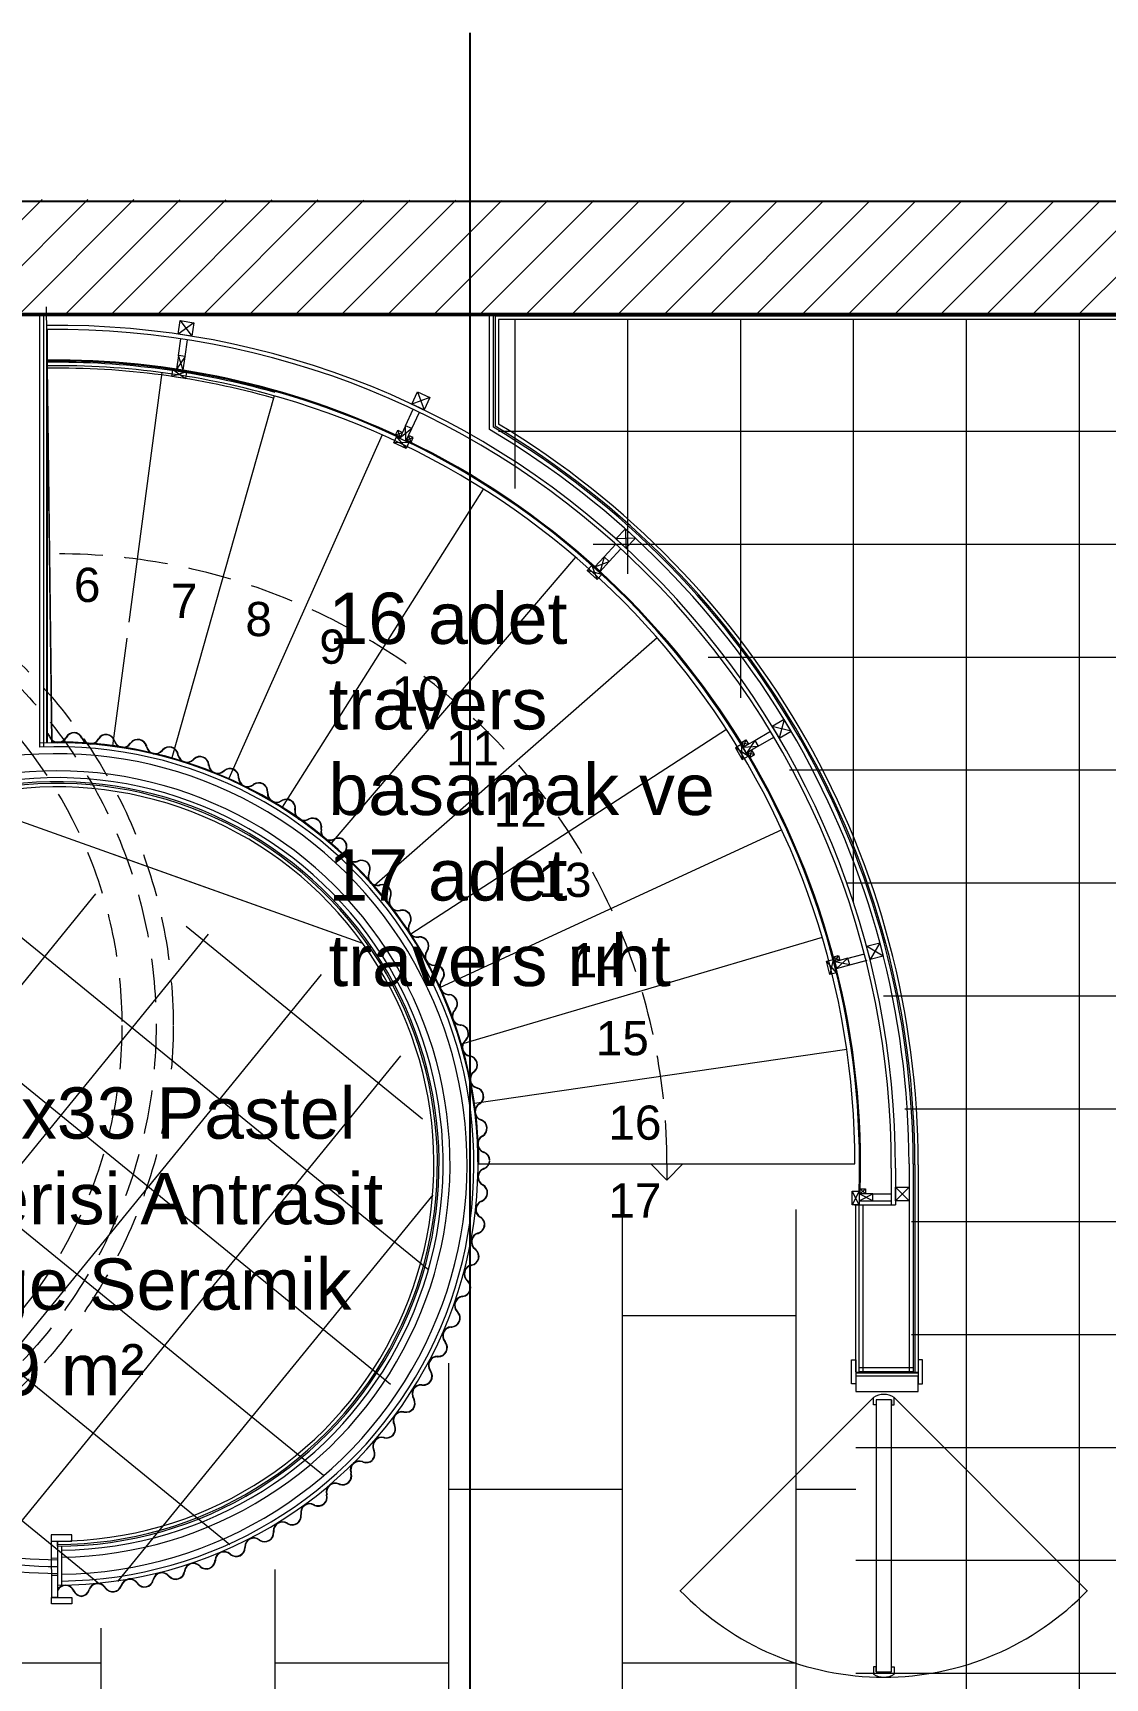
# Model space of a CAD drawing. Header units: millimetres. Extents: x 54215 to 67697, y 23496 to 56611.
# Drawn here: x 61296.7 to 61610.2, y 53006.2 to 53487.1 of the extents above; entities that cross this region are included whole.
import ezdxf

# ---------------------------------------------------------------- set-up
doc = ezdxf.new("R2010")
doc.units = ezdxf.units.MM
doc.linetypes.add('DASHED', pattern=[19.05, 12.7, -6.35])
for name, color, linetype, lineweight in [('- 0.09', 9, 'Continuous', 9), ('- 0.50', 30, 'Continuous', 50), ('no3_ahsap gorunus on ince', 32, 'Continuous', 13), ('no3_cam kesit arka', 141, 'Continuous', 18), ('no3_duvar kaplama', 8, 'Continuous', 0), ('no3_duvar ytong', 101, 'Continuous', 0), ('no3_döşeme kaplama', 8, 'Continuous', 0), ('no3_kutu profil gorunus', 8, 'Continuous', 0), ('no3_kutuprofil kesit', 74, 'Continuous', 18), ('no3_mermer gorunus arka', 41, 'Continuous', 13), ('no3_tefriş arka ince', 65, 'Continuous', 13), ('no3_yazı tefriş', 152, 'Continuous', 0), ('t_tefris ince', 34, 'Continuous', 15), ('t_yazı', 154, 'Continuous', 25)]:
    doc.layers.add(name, color=color, linetype=linetype, lineweight=lineweight)
doc.layers.add('0 rölöve', color=7, linetype='Continuous', true_color=0xf1380e)
for name, color, linetype, lineweight, true_color in [('no3_ahsap kesit on', 7, 'Continuous', 20, 0xfca103), ('no3_alçıpan kesit', 7, 'Continuous', 20, 0xf5003d), ('no3_sıva', 7, 'Continuous', 0, 0x414b26), ('no3_tefriş ön ince', 7, 'Continuous', 18, 0x8c1aff)]:
    doc.layers.add(name, color=color, linetype=linetype, lineweight=lineweight, true_color=true_color)
doc.styles.get("Standard").update_dxf_attribs({"font": 'arial.ttf'})

# ---------------------------------------------------------------- blocks, each defined once
blk = doc.blocks.new('asmakatplanblok')
at = {"layer": '- 0.09'}
h = blk.add_hatch(dxfattribs=at)
h.set_pattern_fill('ANSI31', color=256, scale=3)
h.set_pattern_definition([(45, (61649.389, 25204.291), (-6.735192, 6.735192), [])])
h.paths.add_polyline_path([(64394, 26197.68), (64394, 26174.39), (64406.24, 26174.39), (64406.24, 26197.68)])
h.paths.add_polyline_path([(64138.5, 26868.78), (63630.5, 26869.78), (63630.5, 26835.78), (64138.5, 26835.78)])
h.paths.add_polyline_path([(62945, 26019.78), (64136, 26019.78), (64136, 26051.28), (63630.5, 26051.28), (63630.5, 26020.78), (63557.5, 26020.78), (63557.5, 26051.28), (62945, 26051.28)])
h.paths.add_polyline_path([(63557, 26868.78), (62945, 26868.78), (62945, 26834.78), (63557, 26834.78)])
h.paths.add_polyline_path([(64209, 26019.78), (64433.02, 26019.78), (64433.02, 26868.78), (64212, 26868.78), (64212, 26831.78), (64347.5, 26831.78), (64347.5, 26823.28), (64394, 26823.28), (64394, 26085.78), (64372.06, 26085.78), (64372.06, 26051.28), (64209, 26051.28)])
at = {"layer": '- 0.50'}
blk.add_line((63630.5, 26835.78), (64138.5, 26835.78), dxfattribs=at)
blk.add_line((63822.55, 26710.79), (63822.55, 26831.38))
at = {"color": 1}
blk.add_line((64077.25, 26526.42), (64058.95, 26526.42), dxfattribs=at)
at = {"layer": '0 rölöve'}
blk.add_line((64138.5, 26868.78), (62945, 26868.78), dxfattribs=at)
at = {"layer": 'no3_ahsap gorunus on ince'}
for radius, start in [(119.68, 227.9209), (117.68, 227.9356), (115.68, 227.9507)]:
    blk.add_arc((63825.41, 26587.47), radius, start, 270.0627, dxfattribs=at)
at = {"layer": 'no3_ahsap kesit on'}
for p, q in [((63823.74, 26472.3), (63825.54, 26472.29)), ((63823.74, 26467.3), (63825.54, 26467.29)), ((63825.55, 26460.71), (63823.75, 26460.71))]:
    blk.add_line(p, q, dxfattribs=at)
for points in [[(63823.73, 26479.04), (63823.73, 26477.24), (63829.73, 26477.25), (63829.73, 26479.05)], [(63823.75, 26458.91), (63823.75, 26460.71), (63829.75, 26460.72), (63829.75, 26458.92)]]:
    blk.add_lwpolyline(points, close=True, dxfattribs=at)
for points in [[(63823.73, 26477.24), (63823.75, 26460.71)], [(63825.53, 26477.25), (63825.55, 26460.71)]]:
    blk.add_lwpolyline(points, dxfattribs=at)
at = {"layer": 'no3_alçıpan kesit', "lineweight": 13}
for p, q in [((63820.35, 26709.28), (63820.35, 26835.78)), ((63821.55, 26709.33), (63821.55, 26835.78)), ((63825.53, 26475.75), (63825.54, 26464.35)), ((63826.73, 26475.75), (63826.74, 26464.35))]:
    blk.add_line(p, q, dxfattribs=at)
at = {"layer": 'no3_alçıpan kesit'}
for p, q in [((63951.83, 26802.15), (63951.83, 26835.78)), ((63953.03, 26802.83), (63953.03, 26835.78)), ((64069.35, 26586.27), (64069.35, 26575.53)), ((64070.55, 26586.27), (64070.55, 26575.53)), ((64074.55, 26587.47), (64074.55, 26526.67)), ((64075.75, 26587.47), (64075.75, 26526.67)), ((64058.65, 26575.53), (64070.55, 26575.53)), ((64058.95, 26526.67), (64058.95, 26575.53)), ((64059.95, 26576.73), (64069.25, 26576.73)), ((64059.95, 26526.67), (64059.95, 26575.53)), ((64061.15, 26526.67), (64061.15, 26575.53)), ((64075.75, 26527.87), (64059.95, 26527.87)), ((64075.75, 26526.67), (64059.95, 26526.67))]:
    blk.add_line(p, q, dxfattribs=at)
for radius, start, end in [(245.13, 359.7207, 90.7004), (243.93, 359.7193, 90.7004), (249.13, 0, 59.509), (250.33, 0, 59.3518)]:
    blk.add_arc((63825.42, 26587.47), radius, start, end, dxfattribs=at)
at = {"layer": 'no3_alçıpan kesit', "lineweight": 13}
for radius, start, end in [(123.12, 270.0627, 92.3547), (121.92, 270.6267, 92.3779), (112.92, 270.6716, 99.4396), (111.72, 270.0627, 99.078)]:
    blk.add_arc((63825.41, 26587.47), radius, start, end, dxfattribs=at)
at = {"layer": 'no3_cam kesit arka'}
for p, q in [((63925.66, 26799.97), (63925.53, 26799.7)), ((63927.64, 26799.02), (63927.52, 26798.75)), ((64026.2, 26709.49), (64025.95, 26709.34)), ((64026.2, 26709.49), (64025.95, 26709.34)), ((64027.33, 26707.61), (64027.08, 26707.46)), ((64027.33, 26707.61), (64027.08, 26707.46)), ((64027.33, 26707.61), (64027.08, 26707.46)), ((64052.48, 26646.57), (64052.77, 26646.64)), ((64060.27, 26578.82), (64059.97, 26578.83)), ((64060.27, 26578.82), (64059.97, 26578.83)), ((64060.27, 26578.82), (64059.97, 26578.82))]:
    blk.add_line(p, q, dxfattribs=at)
for radius, start, end in [(234.95, 64.7451, 90.7008), (234.65, 64.7451, 90.7008), (234.65, 31.2883, 64.21), (234.95, 31.2883, 64.21), (234.65, 358.0592, 30.7532), (234.95, 357.8897, 30.7532)]:
    blk.add_arc((63825.42, 26587.47), radius, start, end, dxfattribs=at)
at = {"layer": 'no3_duvar kaplama'}
for p, q in [((64138, 26835.28), (63953.53, 26835.28)), ((63953.53, 26835.28), (63953.53, 26803.12)), ((64137, 26834.28), (63954.53, 26834.28)), ((63954.53, 26834.28), (63954.53, 26803.69)), ((63823.2, 26712.35), (63823.28, 26712.17)), ((63823.31, 26712.41), (63823.39, 26712.22)), ((63827.94, 26712.03), (63828.04, 26712.21)), ((63828.05, 26711.97), (63828.15, 26712.14)), ((63832.77, 26711.77), (63832.69, 26711.95)), ((63832.89, 26711.82), (63832.8, 26712)), ((63837.43, 26711.63), (63837.53, 26711.8)), ((63837.54, 26711.57), (63837.64, 26711.74)), ((63842.19, 26710.99), (63842.12, 26711.18)), ((63842.3, 26711.03), (63842.24, 26711.22)), ((63846.81, 26710.44), (63846.93, 26710.61)), ((63846.92, 26710.37), (63847.03, 26710.54)), ((63851.55, 26709.35), (63851.5, 26709.54)), ((63851.67, 26709.38), (63851.62, 26709.57)), ((63856.11, 26708.4), (63856.24, 26708.56)), ((63856.21, 26708.32), (63856.33, 26708.48)), ((63860.74, 26706.99), (63860.71, 26707.19)), ((63860.87, 26707.01), (63860.83, 26707.21)), ((63865.24, 26705.74), (63865.39, 26705.88)), ((63865.32, 26705.65), (63865.47, 26705.78)), ((63869.75, 26703.97), (63869.73, 26704.17)), ((63869.87, 26703.99), (63869.85, 26704.19)), ((63874.13, 26702.38), (63874.29, 26702.51)), ((63874.21, 26702.28), (63874.37, 26702.41)), ((63878.48, 26700.27), (63878.48, 26700.47)), ((63878.61, 26700.27), (63878.61, 26700.47)), ((63882.73, 26698.34), (63882.9, 26698.45)), ((63882.8, 26698.23), (63882.97, 26698.35)), ((63886.92, 26695.91), (63886.93, 26696.12)), ((63887.05, 26695.91), (63887.06, 26696.11)), ((63891.02, 26693.68), (63891.2, 26693.78)), ((63891.08, 26693.57), (63891.26, 26693.67)), ((63894.96, 26690.87), (63894.99, 26691.07)), ((63895.08, 26690.85), (63895.11, 26691.05)), ((63898.82, 26688.25), (63899, 26688.34)), ((63898.87, 26688.13), (63899.05, 26688.22)), ((63902.6, 26685.24), (63902.64, 26685.43)), ((63902.73, 26685.21), (63902.77, 26685.41)), ((63906.32, 26682.42), (63906.5, 26682.51)), ((63906.38, 26682.31), (63906.56, 26682.4)), ((63909.22, 26682.12), (63909.3, 26682.22)), ((63909.32, 26682.03), (63909.41, 26682.12)), ((63909.81, 26679.09), (63909.87, 26679.28)), ((63909.85, 26679.23), (63909.92, 26679.42)), ((63909.93, 26679.05), (63909.99, 26679.25)), ((63909.97, 26679.19), (63910.04, 26679.38)), ((63913.17, 26675.96), (63913.36, 26676.02)), ((63913.21, 26675.84), (63913.4, 26675.9)), ((63913.3, 26676), (63913.49, 26676.08)), ((63913.35, 26675.89), (63913.54, 26675.96)), ((63916.17, 26675.48), (63916.25, 26675.57)), ((63916.27, 26675.38), (63916.36, 26675.46)), ((63916.58, 26672.55), (63916.66, 26672.73)), ((63916.7, 26672.5), (63916.78, 26672.68)), ((63919.64, 26669.03), (63919.84, 26669.08)), ((63919.67, 26668.91), (63919.87, 26668.96)), ((63922.73, 26665.31), (63922.81, 26665.49)), ((63922.85, 26665.26), (63922.93, 26665.44)), ((63925.61, 26661.64), (63925.81, 26661.68)), ((63925.63, 26661.52), (63925.83, 26661.55)), ((63928.51, 26657.76), (63928.6, 26657.94)), ((63928.62, 26657.71), (63928.71, 26657.89)), ((63931.02, 26653.84), (63931.22, 26653.86)), ((63931.03, 26653.71), (63931.23, 26653.73)), ((63933.53, 26649.7), (63933.64, 26649.87)), ((63933.64, 26649.63), (63933.74, 26649.81)), ((63935.75, 26645.6), (63935.95, 26645.61)), ((63935.75, 26645.48), (63935.95, 26645.48)), ((63937.95, 26641.29), (63938.07, 26641.46)), ((63938.06, 26641.22), (63938.17, 26641.38)), ((63939.84, 26636.91), (63940.04, 26636.9)), ((63939.85, 26637.03), (63940.05, 26637.02)), ((63941.71, 26632.57), (63941.84, 26632.72)), ((63941.8, 26632.49), (63941.93, 26632.64)), ((63943.25, 26628.05), (63943.45, 26628.02)), ((63943.27, 26628.18), (63943.47, 26628.15)), ((63944.78, 26623.58), (63944.93, 26623.71)), ((63944.87, 26623.48), (63945.02, 26623.62)), ((63946.01, 26618.97), (63946.21, 26618.93)), ((63946.04, 26619.09), (63946.24, 26619.05)), ((63947.24, 26614.39), (63947.41, 26614.51)), ((63947.32, 26614.29), (63947.48, 26614.41)), ((63948.07, 26609.69), (63948.26, 26609.63)), ((63948.1, 26609.81), (63948.3, 26609.75)), ((63948.85, 26605.07), (63949.02, 26605.18)), ((63948.92, 26604.96), (63949.09, 26605.07)), ((63949.26, 26600.32), (63949.45, 26600.24)), ((63949.31, 26600.43), (63949.5, 26600.36)), ((63949.67, 26595.61), (63949.84, 26595.71)), ((63949.74, 26595.5), (63949.91, 26595.6)), ((63950.27, 26590.78), (63950.08, 26590.85)), ((63950.32, 26590.9), (63950.13, 26590.97)), ((63950.31, 26586.18), (63950.12, 26586.11)), ((63950.36, 26586.07), (63950.17, 26585.99)), ((63951.87, 26588.63), (63952, 26588.65)), ((63951.88, 26588.35), (63952, 26588.34)), ((64076.25, 26587.22), (64076.25, 26526.42)), ((64077.25, 26587.22), (64077.25, 26526.42)), ((63949.79, 26581.34), (63949.96, 26581.24)), ((63949.85, 26581.45), (63950.02, 26581.35)), ((63949.45, 26576.63), (63949.64, 26576.71)), ((63949.5, 26576.51), (63949.69, 26576.59)), ((63949.12, 26571.87), (63949.29, 26571.77)), ((63949.18, 26571.98), (63949.36, 26571.87)), ((63948.41, 26567.24), (63948.6, 26567.3)), ((63948.45, 26567.12), (63948.64, 26567.18)), ((63947.66, 26562.53), (63947.83, 26562.41)), ((63947.74, 26562.63), (63947.9, 26562.51)), ((63946.51, 26557.93), (63946.71, 26557.97)), ((63946.54, 26557.81), (63946.73, 26557.85)), ((63945.35, 26553.3), (63945.51, 26553.17)), ((63945.43, 26553.39), (63945.59, 26553.26)), ((63943.9, 26548.8), (63944.09, 26548.83)), ((63943.91, 26548.68), (63944.11, 26548.71)), ((63942.42, 26544.26), (63942.56, 26544.11)), ((63942.52, 26544.34), (63942.65, 26544.19)), ((63940.63, 26539.89), (63940.83, 26539.9)), ((63940.64, 26539.76), (63940.84, 26539.78)), ((63936.68, 26531.26), (63936.88, 26531.25)), ((63936.68, 26531.13), (63936.88, 26531.13)), ((63938.81, 26535.47), (63938.93, 26535.31)), ((63938.91, 26535.55), (63939.03, 26535.39)), ((63934.53, 26527), (63934.63, 26526.83)), ((63934.63, 26527.06), (63934.74, 26526.89)), ((63932.08, 26522.82), (63932.28, 26522.8)), ((63932.09, 26522.94), (63932.29, 26522.93)), ((63929.63, 26518.85), (63929.72, 26518.67)), ((63929.74, 26518.91), (63929.84, 26518.73)), ((63926.8, 26514.93), (63927, 26514.89)), ((63926.82, 26515.05), (63927.02, 26515.02)), ((63920.95, 26507.44), (63921.15, 26507.4)), ((63920.98, 26507.57), (63921.18, 26507.52)), ((63923.98, 26511.22), (63924.06, 26511.03)), ((63924.09, 26511.27), (63924.18, 26511.09)), ((63917.95, 26503.88), (63918.03, 26503.69)), ((63918.06, 26503.93), (63918.15, 26503.75)), ((63914.73, 26500.37), (63914.91, 26500.3)), ((63914.77, 26500.49), (63914.96, 26500.42)), ((63917.58, 26500.94), (63917.67, 26500.85)), ((63917.68, 26501.04), (63917.78, 26500.96)), ((63907.79, 26493.88), (63907.98, 26493.81)), ((63907.83, 26494), (63908.02, 26493.93)), ((63911.28, 26497.23), (63911.34, 26497.03)), ((63911.4, 26497.26), (63911.46, 26497.07)), ((63900.58, 26487.87), (63900.76, 26487.79)), ((63904.19, 26490.92), (63904.23, 26490.72)), ((63904.31, 26490.95), (63904.36, 26490.75)), ((63896.65, 26485.15), (63896.68, 26484.95)), ((63896.78, 26485.17), (63896.8, 26484.97)), ((63900.53, 26487.75), (63900.71, 26487.67)), ((63888.65, 26480.04), (63888.67, 26479.84)), ((63888.78, 26480.05), (63888.79, 26479.85)), ((63892.7, 26482.35), (63892.88, 26482.25)), ((63892.76, 26482.46), (63892.94, 26482.36)), ((63875.97, 26473.37), (63876.13, 26473.25)), ((63876.04, 26473.47), (63876.2, 26473.35)), ((63880.29, 26475.54), (63880.29, 26475.34)), ((63880.42, 26475.54), (63880.42, 26475.34)), ((63884.51, 26477.53), (63884.68, 26477.42)), ((63884.58, 26477.64), (63884.75, 26477.53)), ((63867.12, 26469.88), (63867.26, 26469.73)), ((63867.21, 26469.97), (63867.35, 26469.82)), ((63871.61, 26471.71), (63871.59, 26471.51)), ((63871.73, 26471.7), (63871.72, 26471.5)), ((63844.19, 26464.37), (63844.13, 26464.18)), ((63844.31, 26464.33), (63844.25, 26464.14)), ((63848.82, 26464.94), (63848.93, 26464.78)), ((63848.92, 26465.01), (63849.04, 26464.85)), ((63853.49, 26466.02), (63853.45, 26465.82)), ((63853.62, 26465.99), (63853.57, 26465.79)), ((63858.05, 26466.99), (63858.18, 26466.83)), ((63858.15, 26467.07), (63858.28, 26466.91)), ((63862.67, 26468.52), (63862.64, 26468.32)), ((63862.79, 26468.5), (63862.76, 26468.3)), ((63830.26, 26462.61), (63830.18, 26462.79)), ((63830.38, 26462.66), (63830.29, 26462.84)), ((63832.62, 26461.2), (63832.62, 26461.08)), ((63832.65, 26461.2), (63832.67, 26461.08)), ((63834.71, 26462.91), (63834.78, 26463.1)), ((63834.83, 26462.87), (63834.9, 26463.06)), ((63839.4, 26463.67), (63839.52, 26463.5)), ((63839.51, 26463.74), (63839.62, 26463.57))]:
    blk.add_line(p, q, dxfattribs=at)
at = {"layer": 'no3_duvar kaplama', "lineweight": 13}
blk.add_line((63825.53, 26475.75), (63825.53, 26477.25), dxfattribs=at)
blk.add_line((63825.53, 26475.75), (63825.53, 26477.25), dxfattribs=at)
at = {"layer": 'no3_duvar kaplama'}
for centre, radius, start, end in [((63825.01, 26587.24), 251.24, 359.9963, 59.2331), ((63825.01, 26587.24), 252.24, 359.9963, 59.1037), ((63820.88, 26711.33), 2.66, 23.9008, 51.0915), ((63820.88, 26711.33), 2.54, 23.9008, 48.7638), ((63825.71, 26713.25), 2.66, 203.9008, 331.2492), ((63825.71, 26713.25), 2.54, 203.9008, 331.2492), ((63830.37, 26710.92), 2.66, 23.9008, 151.2492), ((63830.37, 26710.92), 2.54, 23.9008, 151.2492), ((63835.21, 26712.85), 2.66, 203.9008, 331.2492), ((63835.21, 26712.85), 2.54, 203.9008, 331.2492), ((63839.72, 26710.35), 2.66, 18.9358, 146.2842), ((63839.72, 26710.35), 2.54, 18.9358, 146.2842), ((63844.7, 26711.85), 2.66, 198.9358, 326.2842), ((63844.7, 26711.85), 2.54, 198.9358, 326.2842), ((63849.04, 26708.93), 2.66, 13.9079, 141.2562), ((63849.04, 26708.93), 2.54, 13.9079, 141.2562), ((63854.13, 26709.99), 2.66, 193.9079, 321.2562), ((63854.13, 26709.99), 2.54, 193.9079, 321.2562), ((63858.21, 26706.75), 2.66, 9.9781, 137.3264), ((63858.21, 26706.75), 2.54, 9.9781, 137.3264), ((63863.37, 26707.45), 2.66, 189.9781, 317.3264), ((63863.37, 26707.45), 2.54, 189.9781, 317.3264), ((63867.2, 26703.93), 2.66, 5.5904, 132.9387), ((63867.2, 26703.93), 2.54, 5.5904, 132.9387), ((63872.4, 26704.23), 2.66, 185.5904, 312.9387), ((63872.4, 26704.23), 2.54, 185.5904, 312.9387), ((63875.94, 26700.42), 2.66, 1.1044, 128.4528), ((63875.94, 26700.42), 2.54, 1.1044, 128.4528), ((63881.15, 26700.32), 2.66, 181.1044, 308.4528), ((63881.15, 26700.32), 2.54, 181.1044, 308.4528), ((63884.4, 26696.25), 2.66, 356.935, 124.2834), ((63884.4, 26696.25), 2.54, 356.935, 124.2834), ((63889.58, 26695.77), 2.66, 176.935, 304.2834), ((63889.58, 26695.77), 2.54, 176.935, 304.2834), ((63892.48, 26691.44), 2.66, 351.4107, 118.7591), ((63892.48, 26691.44), 2.54, 351.4107, 118.7591), ((63897.59, 26690.47), 2.66, 171.4107, 298.7591), ((63897.59, 26690.47), 2.54, 171.4107, 298.7591), ((63900.16, 26685.94), 2.66, 348.5247, 115.8731), ((63900.16, 26685.94), 2.54, 348.5247, 115.8731), ((63905.21, 26684.71), 2.66, 168.5247, 295.8731), ((63905.21, 26684.71), 2.54, 168.5247, 295.8731), ((63907.66, 26680.12), 2.66, 52.1989, 115.8731), ((63907.66, 26680.12), 2.54, 52.1989, 115.8731), ((63907.52, 26680.24), 2.54, 341.0177, 44.6919), ((63907.52, 26680.24), 2.66, 341.0177, 44.6919), ((63912.37, 26678.36), 2.66, 161.0177, 288.3661), ((63912.37, 26678.36), 2.66, 164.1669, 291.5152), ((63912.37, 26678.36), 2.54, 161.0177, 288.3661), ((63912.37, 26678.36), 2.54, 164.1669, 291.5152), ((63914.47, 26673.6), 2.66, 47.841, 111.5152), ((63914.47, 26673.6), 2.54, 47.841, 111.5152), ((63914.33, 26673.74), 2.54, 336.6599, 40.3341), ((63914.33, 26673.74), 2.66, 336.6599, 40.3341), ((63919.03, 26671.49), 2.66, 156.6599, 284.0082), ((63919.03, 26671.49), 2.54, 156.6599, 284.0082), ((63920.48, 26666.5), 2.66, 336.6599, 104.0082), ((63920.48, 26666.5), 2.54, 336.6599, 104.0082), ((63925.12, 26664.13), 2.66, 153.7739, 281.1222), ((63925.12, 26664.13), 2.54, 153.7739, 281.1222), ((63926.32, 26659.07), 2.66, 333.7739, 101.1222), ((63926.32, 26659.07), 2.54, 333.7739, 101.1222), ((63930.77, 26656.36), 2.66, 148.2496, 275.5979), ((63930.77, 26656.36), 2.54, 148.2496, 275.5979), ((63931.48, 26651.21), 2.66, 328.2496, 95.5979), ((63931.48, 26651.21), 2.54, 328.2496, 95.5979), ((63935.69, 26648.14), 2.66, 144.0802, 271.4286), ((63935.69, 26648.14), 2.54, 144.0802, 271.4286), ((63936.02, 26642.94), 2.66, 324.0802, 91.4286), ((63936.02, 26642.94), 2.54, 324.0802, 91.4286), ((63939.98, 26639.57), 2.66, 139.5942, 266.9426), ((63939.98, 26639.57), 2.54, 139.5942, 266.9426), ((63939.91, 26634.37), 2.54, 319.5942, 86.9426), ((63939.91, 26634.37), 2.66, 319.5942, 86.9426), ((63943.6, 26630.69), 2.66, 135.2065, 262.5549), ((63943.6, 26630.69), 2.54, 135.2065, 262.5549), ((63943.12, 26625.51), 2.54, 315.2065, 82.5549), ((63943.12, 26625.51), 2.66, 315.2065, 82.5549), ((63946.54, 26621.58), 2.66, 131.2767, 258.6251), ((63946.54, 26621.58), 2.54, 131.2767, 258.6251), ((63945.71, 26616.44), 2.54, 311.2767, 78.6251), ((63945.71, 26616.44), 2.66, 311.2767, 78.6251), ((63948.82, 26612.24), 2.66, 126.2488, 253.5971), ((63948.82, 26612.24), 2.54, 126.2488, 253.5971), ((63947.54, 26607.2), 2.54, 306.2488, 73.5971), ((63947.54, 26607.2), 2.66, 306.2488, 73.5971), ((63950.23, 26602.8), 2.66, 121.2838, 248.6322), ((63950.23, 26602.8), 2.54, 121.2838, 248.6322), ((63948.53, 26597.88), 2.54, 301.2838, 68.6322), ((63948.53, 26597.88), 2.66, 301.2838, 68.6322), ((63951.05, 26593.33), 2.66, 121.2838, 248.6322), ((63951.05, 26593.33), 2.54, 121.2838, 248.6322), ((63949.35, 26588.42), 2.54, 4.958, 68.6322), ((63949.35, 26588.42), 2.66, 4.958, 68.6322), ((63951.13, 26583.64), 2.66, 112.2965, 239.6448), ((63951.13, 26583.64), 2.54, 112.2965, 239.6448), ((63949.35, 26588.53), 2.54, 292.2965, 355.9707), ((63949.35, 26588.53), 2.66, 292.2965, 355.9707), ((63948.68, 26579.05), 2.54, 292.2965, 59.6448), ((63948.68, 26579.05), 2.66, 292.2965, 59.6448), ((63950.47, 26574.17), 2.66, 112.2965, 239.6448), ((63950.47, 26574.17), 2.54, 112.2965, 239.6448), ((63947.85, 26569.72), 2.54, 287.3315, 54.6799), ((63947.85, 26569.72), 2.66, 287.3315, 54.6799), ((63949.2, 26564.7), 2.66, 107.3315, 234.6799), ((63949.2, 26564.7), 2.54, 107.3315, 234.6799), ((63946.16, 26560.45), 2.54, 282.3035, 49.6519), ((63946.16, 26560.45), 2.66, 282.3035, 49.6519), ((63947.08, 26555.33), 2.66, 102.3035, 229.6519), ((63947.08, 26555.33), 2.54, 102.3035, 229.6519), ((63943.73, 26551.34), 2.54, 278.3738, 45.7221), ((63943.73, 26551.34), 2.66, 278.3738, 45.7221), ((63944.28, 26546.17), 2.66, 98.3738, 225.7221), ((63944.28, 26546.17), 2.54, 98.3738, 225.7221), ((63940.65, 26542.43), 2.54, 273.9861, 41.3344), ((63940.65, 26542.43), 2.66, 273.9861, 41.3344), ((63940.81, 26537.23), 2.66, 93.9861, 221.3344), ((63940.81, 26537.23), 2.54, 93.9861, 221.3344), ((63936.66, 26528.59), 2.66, 89.5001, 216.8484), ((63936.66, 26528.59), 2.54, 89.5001, 216.8484), ((63936.9, 26533.79), 2.66, 269.5001, 36.8484), ((63936.9, 26533.79), 2.54, 269.5001, 36.8484), ((63932.5, 26525.46), 2.66, 265.3307, 32.6791), ((63932.5, 26525.46), 2.54, 265.3307, 32.6791), ((63931.87, 26520.29), 2.66, 85.3307, 212.6791), ((63931.87, 26520.29), 2.54, 85.3307, 212.6791), ((63927.47, 26517.52), 2.66, 259.8064, 27.1548), ((63927.47, 26517.52), 2.54, 259.8064, 27.1548), ((63926.35, 26512.43), 2.66, 79.8064, 207.1548), ((63926.35, 26512.43), 2.54, 79.8064, 207.1548), ((63920.38, 26504.97), 2.66, 76.9204, 204.2688), ((63920.38, 26504.97), 2.54, 76.9204, 204.2688), ((63921.75, 26509.99), 2.66, 256.9204, 24.2688), ((63921.75, 26509.99), 2.54, 256.9204, 24.2688), ((63915.72, 26502.65), 2.54, 320.5946, 24.2688), ((63915.72, 26502.65), 2.66, 320.5946, 24.2688), ((63913.83, 26497.99), 2.66, 69.4134, 196.7618), ((63913.83, 26497.99), 2.54, 69.4134, 196.7618), ((63915.85, 26502.79), 2.66, 249.4134, 313.0876), ((63915.85, 26502.79), 2.54, 249.4134, 313.0876), ((63906.77, 26491.56), 2.66, 66.5274, 193.8758), ((63906.77, 26491.56), 2.54, 66.5274, 193.8758), ((63908.91, 26496.3), 2.66, 249.4134, 16.7618), ((63908.91, 26496.3), 2.54, 249.4134, 16.7618), ((63899.29, 26485.54), 2.66, 61.0031, 188.3515), ((63899.29, 26485.54), 2.54, 61.0031, 188.3515), ((63901.77, 26490.11), 2.66, 246.5274, 13.8758), ((63901.77, 26490.11), 2.54, 246.5274, 13.8758), ((63894.17, 26484.58), 2.66, 241.0031, 8.3515), ((63894.17, 26484.58), 2.54, 241.0031, 8.3515), ((63882.95, 26475.53), 2.66, 52.3478, 179.6961), ((63886.14, 26479.65), 2.66, 236.8337, 4.1821), ((63886.14, 26479.65), 2.54, 236.8337, 4.1821), ((63891.31, 26480.23), 2.66, 56.8337, 184.1821), ((63891.31, 26480.23), 2.54, 56.8337, 184.1821), ((63874.26, 26471.49), 2.66, 47.9601, 175.3084), ((63874.26, 26471.49), 2.54, 47.9601, 175.3084), ((63877.75, 26475.36), 2.66, 232.3478, 359.6961), ((63877.75, 26475.36), 2.54, 232.3478, 359.6961), ((63882.95, 26475.53), 2.54, 52.3478, 179.6961), ((63865.3, 26468.12), 2.66, 44.0303, 171.3786), ((63865.3, 26468.12), 2.54, 44.0303, 171.3786), ((63869.06, 26471.72), 2.66, 227.9601, 355.3084), ((63869.06, 26471.72), 2.54, 227.9601, 355.3084), ((63827.88, 26461.71), 2.66, 25.1653, 152.5136), ((63827.88, 26461.71), 2.54, 25.1653, 152.5136), ((63837.3, 26462.25), 2.66, 34.0373, 161.3857), ((63837.3, 26462.25), 2.54, 34.0373, 161.3857), ((63841.72, 26464.99), 2.66, 214.0373, 341.3857), ((63841.72, 26464.99), 2.54, 214.0373, 341.3857), ((63846.72, 26463.52), 2.66, 34.0373, 161.3857), ((63846.72, 26463.52), 2.54, 34.0373, 161.3857), ((63850.98, 26466.42), 2.66, 219.0023, 346.3507), ((63850.98, 26466.42), 2.54, 219.0023, 346.3507), ((63856.08, 26465.39), 2.66, 39.0023, 166.3507), ((63856.08, 26465.39), 2.54, 39.0023, 166.3507), ((63860.13, 26468.7), 2.66, 224.0303, 351.3786), ((63860.13, 26468.7), 2.54, 224.0303, 351.3786), ((63832.67, 26463.74), 2.66, 205.1653, 268.8394), ((63832.67, 26463.74), 2.54, 205.1653, 268.8394), ((63832.31, 26463.72), 2.54, 277.7115, 341.3857), ((63832.31, 26463.72), 2.66, 277.7115, 341.3857)]:
    blk.add_arc(centre, radius, start, end, dxfattribs=at)
at = {"layer": 'no3_duvar kaplama', "lineweight": 13}
for radius, end in [(111.22, 98.9253), (110.22, 98.6166)]:
    blk.add_arc((63825.41, 26587.47), radius, 270.0627, end, dxfattribs=at)
at = {"layer": 'no3_duvar ytong', "lineweight": 13}
blk.add_lwpolyline([(64015.05, 26587.47), (64058.75, 26587.47)], dxfattribs=at)
at = {"layer": 'no3_kutu profil gorunus'}
for p, q in [((63860.89, 26823.77), (63861.6, 26828.7)), ((63862.87, 26823.48), (63863.58, 26828.4)), ((63927.3, 26803.26), (63929.54, 26808.07)), ((63929.12, 26802.42), (63931.36, 26807.22)), ((63985.44, 26764.95), (63988.82, 26768.59)), ((63986.91, 26763.59), (63990.3, 26767.24)), ((64029.44, 26711.28), (64034.01, 26713.97)), ((64030.46, 26709.56), (64035.03, 26712.25)), ((64056.4, 26647.5), (64061.22, 26648.78)), ((64056.41, 26647.51), (64061.53, 26648.87)), ((64057.2, 26645.65), (64062.33, 26647.01)), ((64057.2, 26645.65), (64062, 26646.92)), ((64063.95, 26578.73), (64069.25, 26578.73)), ((64063.95, 26576.73), (64069.25, 26576.73))]:
    blk.add_line(p, q, dxfattribs=at)
blk.add_arc((63825.42, 26587.47), 232.63, 74.2098, 90.7008, dxfattribs=at)
at = {"layer": 'no3_kutu profil gorunus', "lineweight": 13}
for radius, start, end in [(119.92, 270.6361, 100.5954), (114.92, 270.661, 100.0283)]:
    blk.add_arc((63825.41, 26587.47), radius, start, end, dxfattribs=at)
at = {"layer": 'no3_kutuprofil kesit'}
for p, q in [((63865.42, 26833.38), (63860.86, 26830.02)), ((63861.46, 26833.98), (63864.82, 26829.42)), ((63859.28, 26819.66), (63862.94, 26817.08)), ((63862.87, 26823.48), (63860.32, 26819.81)), ((63862.3, 26819.52), (63860.89, 26823.77)), ((63863.24, 26819.05), (63858.98, 26817.68)), ((63934.45, 26811.5), (63929.14, 26809.56)), ((63930.83, 26813.19), (63932.76, 26807.87)), ((63924.39, 26800.57), (63926.39, 26801.29)), ((63925.75, 26799.93), (63925.03, 26801.93)), ((63929.12, 26802.42), (63925.61, 26799.64)), ((63927.43, 26798.79), (63927.3, 26803.26)), ((63928.93, 26798.45), (63928.2, 26800.45)), ((63928.33, 26798.37), (63923.86, 26798.25)), ((63924.71, 26800.06), (63927.49, 26796.56)), ((63927.57, 26799.09), (63929.56, 26799.81)), ((63991.6, 26773.09), (63991.74, 26767.45)), ((63994.55, 26770.39), (63988.79, 26770.15)), ((63981.77, 26762.45), (63983.37, 26758.28)), ((63982.72, 26762.01), (63986.91, 26763.59)), ((63985.44, 26764.95), (63984.19, 26760.65)), ((63984.72, 26759.75), (63980.42, 26760.97)), ((64040.06, 26713.95), (64034.52, 26715.33)), ((64038.03, 26717.4), (64036.55, 26711.89)), ((64027.52, 26706.67), (64023.77, 26709.1)), ((64025.49, 26710.12), (64025.79, 26705.66)), ((64025.52, 26710.71), (64027.57, 26710.18)), ((64026, 26709.26), (64030.46, 26709.56)), ((64026.28, 26709.42), (64026.81, 26711.48)), ((64029.44, 26711.28), (64027.01, 26707.53)), ((64027.29, 26707.7), (64029.35, 26707.17)), ((64028.05, 26706.41), (64028.59, 26708.46)), ((64066.03, 26652.12), (64063.15, 26647.24)), ((64053.32, 26643.37), (64050.38, 26646.75)), ((64052.32, 26647.25), (64051.38, 26642.88)), ((64052.44, 26648), (64054.27, 26646.94)), ((64052.82, 26646.55), (64053.89, 26648.39)), ((64057.2, 26645.65), (64052.82, 26646.55)), ((64057.21, 26645.65), (64052.83, 26646.56)), ((64053.34, 26644.62), (64056.7, 26647.58)), ((64053.34, 26644.62), (64056.69, 26647.58)), ((64067.03, 26648.24), (64062.15, 26651.12)), ((64059.95, 26575.53), (64057.95, 26579.53)), ((64059.95, 26579.53), (64057.95, 26575.53)), ((64060.28, 26578.73), (64061.78, 26580.23)), ((64060.28, 26580.23), (64061.78, 26578.73)), ((64074.55, 26576.73), (64070.55, 26580.73)), ((64074.55, 26580.73), (64070.55, 26576.73)), ((64063.95, 26576.73), (64059.95, 26578.73)), ((64059.95, 26576.73), (64063.95, 26578.73))]:
    blk.add_line(p, q, dxfattribs=at)
for points in [[(63860.86, 26830.02), (63861.46, 26833.98), (63865.42, 26833.38), (63864.82, 26829.42)], [(63858.98, 26817.68), (63859.28, 26819.66), (63863.24, 26819.05), (63862.94, 26817.08)], [(63860.32, 26819.81), (63862.3, 26819.52), (63862.87, 26823.48), (63860.89, 26823.77)], [(63929.14, 26809.56), (63930.83, 26813.19), (63934.45, 26811.5), (63932.76, 26807.87)], [(63925.75, 26799.93), (63924.39, 26800.57), (63925.03, 26801.93), (63926.39, 26801.29)], [(63925.61, 26799.64), (63927.43, 26798.79), (63929.12, 26802.42), (63927.3, 26803.26)], [(63927.57, 26799.09), (63928.93, 26798.45), (63929.56, 26799.81), (63928.2, 26800.45)], [(63923.86, 26798.25), (63924.71, 26800.06), (63928.33, 26798.37), (63927.49, 26796.56)], [(63991.74, 26767.45), (63994.55, 26770.39), (63991.6, 26773.09), (63988.79, 26770.15)], [(63983.37, 26758.28), (63984.72, 26759.75), (63981.77, 26762.45), (63980.42, 26760.97)], [(63984.19, 26760.65), (63982.72, 26762.01), (63985.44, 26764.95), (63986.91, 26763.59)], [(64036.55, 26711.89), (64040.06, 26713.95), (64038.03, 26717.4), (64034.52, 26715.33)], [(64025.79, 26705.66), (64027.52, 26706.67), (64025.49, 26710.12), (64023.77, 26709.1)], [(64026.28, 26709.42), (64025.52, 26710.71), (64026.81, 26711.48), (64027.57, 26710.18)], [(64027.01, 26707.53), (64026, 26709.26), (64029.44, 26711.28), (64030.46, 26709.56)], [(64027.29, 26707.7), (64028.05, 26706.41), (64029.35, 26707.17), (64028.59, 26708.46)], [(64062.15, 26651.12), (64066.03, 26652.12), (64067.03, 26648.24), (64063.15, 26647.24)], [(64050.38, 26646.75), (64052.32, 26647.25), (64053.32, 26643.37), (64051.38, 26642.88)], [(64052.82, 26646.55), (64052.44, 26648), (64053.89, 26648.39), (64054.27, 26646.94)], [(64052.82, 26646.55), (64053.34, 26644.62), (64057.2, 26645.65), (64056.69, 26647.58)], [(64052.83, 26646.56), (64053.34, 26644.62), (64057.21, 26645.65), (64056.7, 26647.58)], [(64057.95, 26579.53), (64059.95, 26579.53), (64059.95, 26575.53), (64057.95, 26575.53)], [(64060.28, 26578.73), (64060.28, 26580.23), (64061.78, 26580.23), (64061.78, 26578.73)], [(64070.55, 26580.73), (64074.55, 26580.73), (64074.55, 26576.73), (64070.55, 26576.73)], [(64059.95, 26578.73), (64059.95, 26576.73), (64063.95, 26576.73), (64063.95, 26578.73)]]:
    blk.add_lwpolyline(points, close=True, dxfattribs=at)
at = {"layer": 'no3_mermer gorunus arka'}
for q in [(63806.09, 26690.64), (63841.88, 26677.9)]:
    blk.add_line((63914.8, 26651.95), q, dxfattribs=at)
at = {"layer": 'no3_sıva'}
for p, q in [((64064.12, 26519.19), (64007.66, 26462.73)), ((64070.22, 26519.19), (64126.68, 26462.73))]:
    blk.add_line(p, q, dxfattribs=at)
blk.add_arc((64067.17, 26520.12), 82.67, 223.8628, 316.1372, dxfattribs=at)
at = {"layer": 'no3_tefriş arka ince', "linetype": 'DASHED'}
for radius in [147.57, 142.57, 132.57]:
    blk.add_circle((63711.8, 26627.9), radius, dxfattribs=at)
at = {"layer": 'no3_tefriş ön ince'}
for p, q in [((63822.57, 26820.78), (63823.92, 26710.8)), ((63856.06, 26818.78), (63846.39, 26745.79)), ((63888.92, 26812), (63858.98, 26706.15)), ((63920.46, 26800.57), (63875.66, 26700.11)), ((63950.04, 26784.74), (63891.29, 26691.74)), ((63977.04, 26764.83), (63905.56, 26681.21)), ((63845.78, 26741.13), (63841.62, 26709.73)), ((64000.91, 26741.25), (63918.18, 26668.75)), ((64021.15, 26714.49), (63928.88, 26654.61)), ((64037.34, 26685.11), (63937.43, 26639.08)), ((64049.15, 26653.71), (63943.68, 26622.48)), ((64056.34, 26620.94), (63947.48, 26605.16)), ((63948.75, 26587.47), (64058.75, 26587.47))]:
    blk.add_line(p, q, dxfattribs=at)
at = {"layer": 'no3_tefriş ön ince', "linetype": 'DASHED'}
for p, q in [((64003.75, 26582.78), (63999.05, 26587.47)), ((64003.75, 26587.47), (64003.75, 26582.78)), ((64003.75, 26582.78), (64008.45, 26587.47))]:
    blk.add_line(p, q, dxfattribs=at)
at = {"layer": 'no3_tefriş ön ince'}
blk.add_lwpolyline([(63823.92, 26710.8), (63822.36, 26837.98)], dxfattribs=at)
for centre, radius, start, end in [((63825.42, 26587.47), 234.33, 74.2098, 90.7008), ((63825.42, 26587.47), 233.33, 73.6971, 90.7008), ((63825.42, 26587.47), 233.33, 0, 73.6971), ((63825.41, 26587.47), 123.34, 0.0029, 90.6936)]:
    blk.add_arc(centre, radius, start, end, dxfattribs=at)
at = {"layer": 'no3_tefriş ön ince', "linetype": 'DASHED'}
blk.add_arc((63825.42, 26587.47), 178.33, 0, 90.7008, dxfattribs=at)
at = {"layer": 't_tefris ince'}
for p, q in [((64077.25, 26526.42), (64058.95, 26526.42)), ((64077.25, 26526.42), (64058.95, 26526.42)), ((64077.25, 26521.72), (64077.25, 26521.92))]:
    blk.add_line(p, q, dxfattribs=at)
for points in [[(64058.95, 26523.17), (64057.75, 26523.17), (64057.75, 26530.17), (64058.95, 26530.17)], [(64077.25, 26523.17), (64078.45, 26523.17), (64078.45, 26530.17), (64077.25, 26530.17)]]:
    blk.add_lwpolyline(points, close=True, dxfattribs=at)
for points in [[(64058.95, 26525.42), (64058.95, 26520.92), (64077.25, 26520.92), (64077.25, 26521.92), (64077.25, 26521.92), (64077.25, 26525.42), (64058.95, 26525.42)], [(64064.92, 26518.55), (64064.92, 26517.05), (64064.12, 26517.05), (64064.12, 26519.19)], [(64064.92, 26439.81), (64064.92, 26439.01), (64067.92, 26439.01), (64067.92, 26439.01), (64069.42, 26439.01), (64069.42, 26518.55), (64069.42, 26518.55)], [(64069.42, 26518.55), (64069.42, 26518.55), (64069.42, 26518.55), (64064.92, 26518.55), (64064.92, 26439.01)], [(64069.42, 26518.55), (64069.42, 26517.05), (64070.22, 26517.05), (64070.22, 26519.19)], [(64064.92, 26439.01), (64064.92, 26440.51), (64064.12, 26440.51), (64064.12, 26438.38)], [(64069.42, 26439.01), (64069.42, 26440.51), (64070.22, 26440.51), (64070.22, 26438.38)]]:
    blk.add_lwpolyline(points, dxfattribs=at)
for centre, start, end in [((64067.17, 26514.63), 56.2159, 123.7841), ((64067.17, 26442.93), 236.2159, 303.7841)]:
    blk.add_arc(centre, 5.48, start, end, dxfattribs=at)
at = {"layer": 't_yazı', "char_height": 10, "width": 307.9126, "attachment_point": 7}
for s, insert in [('6', (63830.34, 26751.6)), ('7', (63858.72, 26747.05)), ('8', (63880.48, 26741.61)), ('9', (63902.09, 26733.54)), ('10', (63923.26, 26719.87)), ('11', (63939.13, 26704)), ('12', (63953.1, 26686.08)), ('13', (63966.18, 26665.37)), ('14', (63975.59, 26642.01)), ('15', (63982.94, 26619.09)), ('16', (63986.62, 26594.41)), ('17', (63986.62, 26571.79))]:
    blk.add_mtext(s, dxfattribs=dict(at, insert=insert))

msp = doc.modelspace()

# ---------------------------------------------------------------- hatches: boundary and pattern name
at = {"layer": 'no3_döşeme kaplama', "lineweight": 5}
h = msp.add_hatch(dxfattribs=at)
h.set_pattern_fill('_USER', color=256, scale=33, pattern_type=0)
h.set_pattern_definition([(0, (52362.672, 55614.612), (0, 33), []), (90, (52362.672, 55614.612), (-33, 2e-15), [])])
h.paths.add_polyline_path([(61432.868, 53403.285), (61615.336, 53403.285), (61615.336, 53374.785), (61685.836, 53374.785), (61685.836, 53283.285), (61870.836, 53283.285), (61870.836, 52656.285), (61848.9, 52656.285), (61848.9, 52621.785), (61688.836, 52621.785), (61688.836, 52651.785), (61612.836, 52651.785), (61612.836, 52621.785), (61553.586, 52621.785), (61553.586, 52992.598), (61537.286, 52992.598), (61537.286, 53076.598), (61553.586, 53076.598), (61553.586, 53143.15), (61553.347, 53154.077), (61552.707, 53164.097), (61550.803, 53180.34), (61547.19, 53199.322), (61541.199, 53220.842), (61533.426, 53241.469), (61525.28, 53258.659), (61516.783, 53273.665), (61507.882, 53287.19), (61498.727, 53299.358), (61486.22, 53313.8), (61469.852, 53329.769), (61459.413, 53338.561), (61446.018, 53348.518), (61432.868, 53357.029)])
h = msp.add_hatch(dxfattribs=at)
h.set_pattern_fill('_USER', color=256, scale=33, angle=140.8089, pattern_type=0)
h.set_pattern_definition([(140.8089, (69681.616, 49449.13), (20.853, 25.57641), []), (50.8089, (69681.616, 49449.13), (25.57641, -20.853), [])])
h.paths.add_polyline_path([(61285.122, 53246.066), (61393.164, 53207.59), (61394.677, 53205.382), (61398.483, 53199.477), (61403.117, 53190.83), (61407.584, 53180.107), (61411.232, 53167.543), (61412.883, 53158.556), (61413.417, 53154.28), (61413.959, 53140.806), (61412.826, 53127.194), (61410.18, 53114.42), (61407.415, 53105.71), (61403.714, 53096.723), (61399.054, 53087.782), (61390.648, 53075.345), (61378.879, 53062.499), (61365.918, 53052.131), (61353.308, 53044.667), (61343.601, 53040.355), (61332.859, 53036.813), (61323.09, 53034.611), (61312.938, 53033.285), (61303.859, 53032.903), (61303.863, 53027.449), (61293.424, 53027.912), (61283.246, 53029.283), (61273.344, 53031.52), (61260.614, 53035.797), (61249.033, 53041.215), (61239.764, 53046.765), (61232.284, 53052.176), (61226.268, 53057.244), (61224.691, 53058.721), (61228.393, 53062.698), (61222.1, 53069.097)])
h = msp.add_hatch(dxfattribs=at)
h.set_pattern_fill('AR-B816', color=256, scale=0.25, angle=90, style=0)
h.set_pattern_definition([(90, (43689.05, 19634.885), (-50.8, 3e-15), []), (180, (43689.05, 19634.885), (-50.8, -50.8), [50.8, -50.8])])
h.paths.add_polyline_path([(60373.002, 52649.685), (60427.736, 52649.685), (60427.736, 52620.285), (61031.436, 52620.285), (61031.436, 52655.685), (61127.086, 52655.685), (61127.086, 52830.285), (61537.286, 52830.285), (61537.286, 53131.203), (61536.286, 53131.203), (61536.286, 53135.203), (61538.275, 53135.203), (61538.41, 53143.15), (61427.086, 53143.15), (61426.866, 53143.144), (61426.423, 53132.708), (61425.534, 53125.084), (61423.347, 53113.916), (61420.494, 53104.048), (61417.249, 53095.441), (61413.487, 53087.326), (61409.254, 53079.687), (61403.697, 53071.252), (61398.891, 53065.003), (61392.129, 53057.429), (61385.676, 53051.241), (61378.699, 53045.467), (61370.596, 53039.753), (61362.841, 53035.133), (61355.606, 53031.478), (61346.853, 53027.816), (61336.86, 53024.56), (61327.994, 53022.435), (61319.892, 53021.086), (61309.457, 53020.155), (61303.88, 53020.023), (61303.745, 53023.469), (61298.993, 53023.563), (61290.721, 53024.18), (61277.78, 53026.319), (61265.242, 53029.832), (61250.42, 53036.006), (61238.452, 53042.85), (61228.93, 53049.737), (61223.544, 53054.319), (61221.958, 53055.804), (61219.589, 53053.274), (61216.714, 53056.056), (61214.098, 53048.703), (61199.966, 53053.733), (61202.582, 53061.085), (61198.596, 53060.745), (61198.352, 53064.29), (61196.184, 53064.148), (61185.205, 53064.001), (61172.216, 53065.249), (61159.814, 53067.804), (61147.448, 53071.772), (61134.818, 53077.451), (61123.729, 53084.014), (61114.43, 53090.888), (61112.25, 53088.219), (61105.55, 53094.109), (61102.543, 53097.051), (61097.991, 53101.915), (61090.257, 53111.58), (61086.255, 53111.608), (61080.282, 53111.608), (61080.282, 53112.082), (60379.336, 53112.082), (60379.336, 53111.608), (60373.336, 53111.608)])

# ---------------------------------------------------------------- linework, layer by layer
msp.add_line((61424.532, 52532.09), (61424.532, 53487.085))

# ---------------------------------------------------------------- block references
msp.add_blockref('asmakatplanblok', (-2521.664, 26569.003))

# ---------------------------------------------------------------- texts
at = {"layer": 'no3_yazı tefriş', "extrusion": (1.38808e-07, 2.56536e-07, 1), "char_height": 15, "attachment_point": 4, "text_direction": (1, 0, 0)}
for s, insert, width in [('16 adet travers basamak ve 17 adet travers rıht', (61383.105, 53265.867, 0), 115.91784), ('33x33 Pastel Serisi Antrasit Ege Seramik\\P2.9 m²', (61269.915, 53133.74), 162.41053)]:
    msp.add_mtext(s, dxfattribs=dict(at, insert=insert, width=width))

doc.saveas('drawing.dxf')
